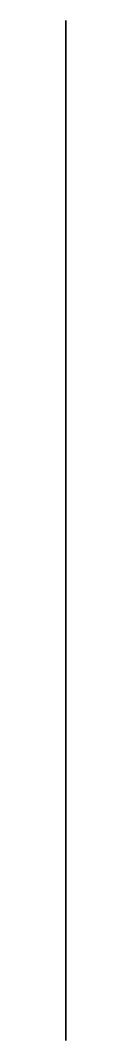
# Model space of a CAD drawing. Extents: x 0 to 0, y -11 to 100.
import ezdxf

# ---------------------------------------------------------------- set-up
doc = ezdxf.new("R2010")
doc.units = 0
doc.layers.add('SIDE_RAIL', color=1, linetype='CONTINUOUS')

msp = doc.modelspace()

# ---------------------------------------------------------------- linework, layer by layer
at = {"layer": 'SIDE_RAIL'}
msp.add_line((0, -11, -24), (0, -11, -21), dxfattribs=at)
at = {"layer": 'SIDE_RAIL', "extrusion": (1, 0, 0)}
msp.add_lwpolyline([(-11, -24), (100, -24), (100, -18), (97, -18), (97, -13.25), (93.4, -13.25), (93.4, -15.3), (91.2, -15.3), (91.2, -13.25), (89.4, -13.25), (89.4, -10.75), (91.2, -10.75), (91.2, -8.7), (93.4, -8.7), (93.4, -10.75), (97, -10.75), (97, 0), (89, 0), (89, -3), (81.25, -3), (81.25, -6.6), (83.3, -6.6), (83.3, -8.8), (81.25, -8.8), (81.25, -10.6), (78.75, -10.6), (78.75, -8.8), (76.7, -8.8), (76.7, -6.6), (78.75, -6.6), (78.75, -3), (21.25, -3), (21.25, -6.6), (23.3, -6.6), (23.3, -8.8), (21.25, -8.8), (21.25, -10.6), (18.75, -10.6), (18.75, -8.8), (16.7, -8.8), (16.7, -6.6), (18.75, -6.6), (18.75, -3), (13, -3), (13, 8), (-8, 8), (-8, -15.75), (-4.4, -15.75), (-4.4, -13.7), (-2.2, -13.7), (-2.2, -15.75), (-0.4, -15.75), (-0.4, -18.25), (-2.2, -18.25), (-2.2, -20.3), (-4.4, -20.3), (-4.4, -18.25), (-8, -18.25), (-8, -21), (-11, -21), (-11, -24)], dxfattribs=at)
at = {"layer": 'SIDE_RAIL', "extrusion": (1, 6.12303e-17, 0)}
msp.add_circle((94, -3), 1.55, dxfattribs=at)
at = {"layer": 'SIDE_RAIL', "extrusion": (1, 0, 0)}
msp.add_circle((0, -2), 6.5, dxfattribs=at)

doc.saveas('drawing.dxf')
